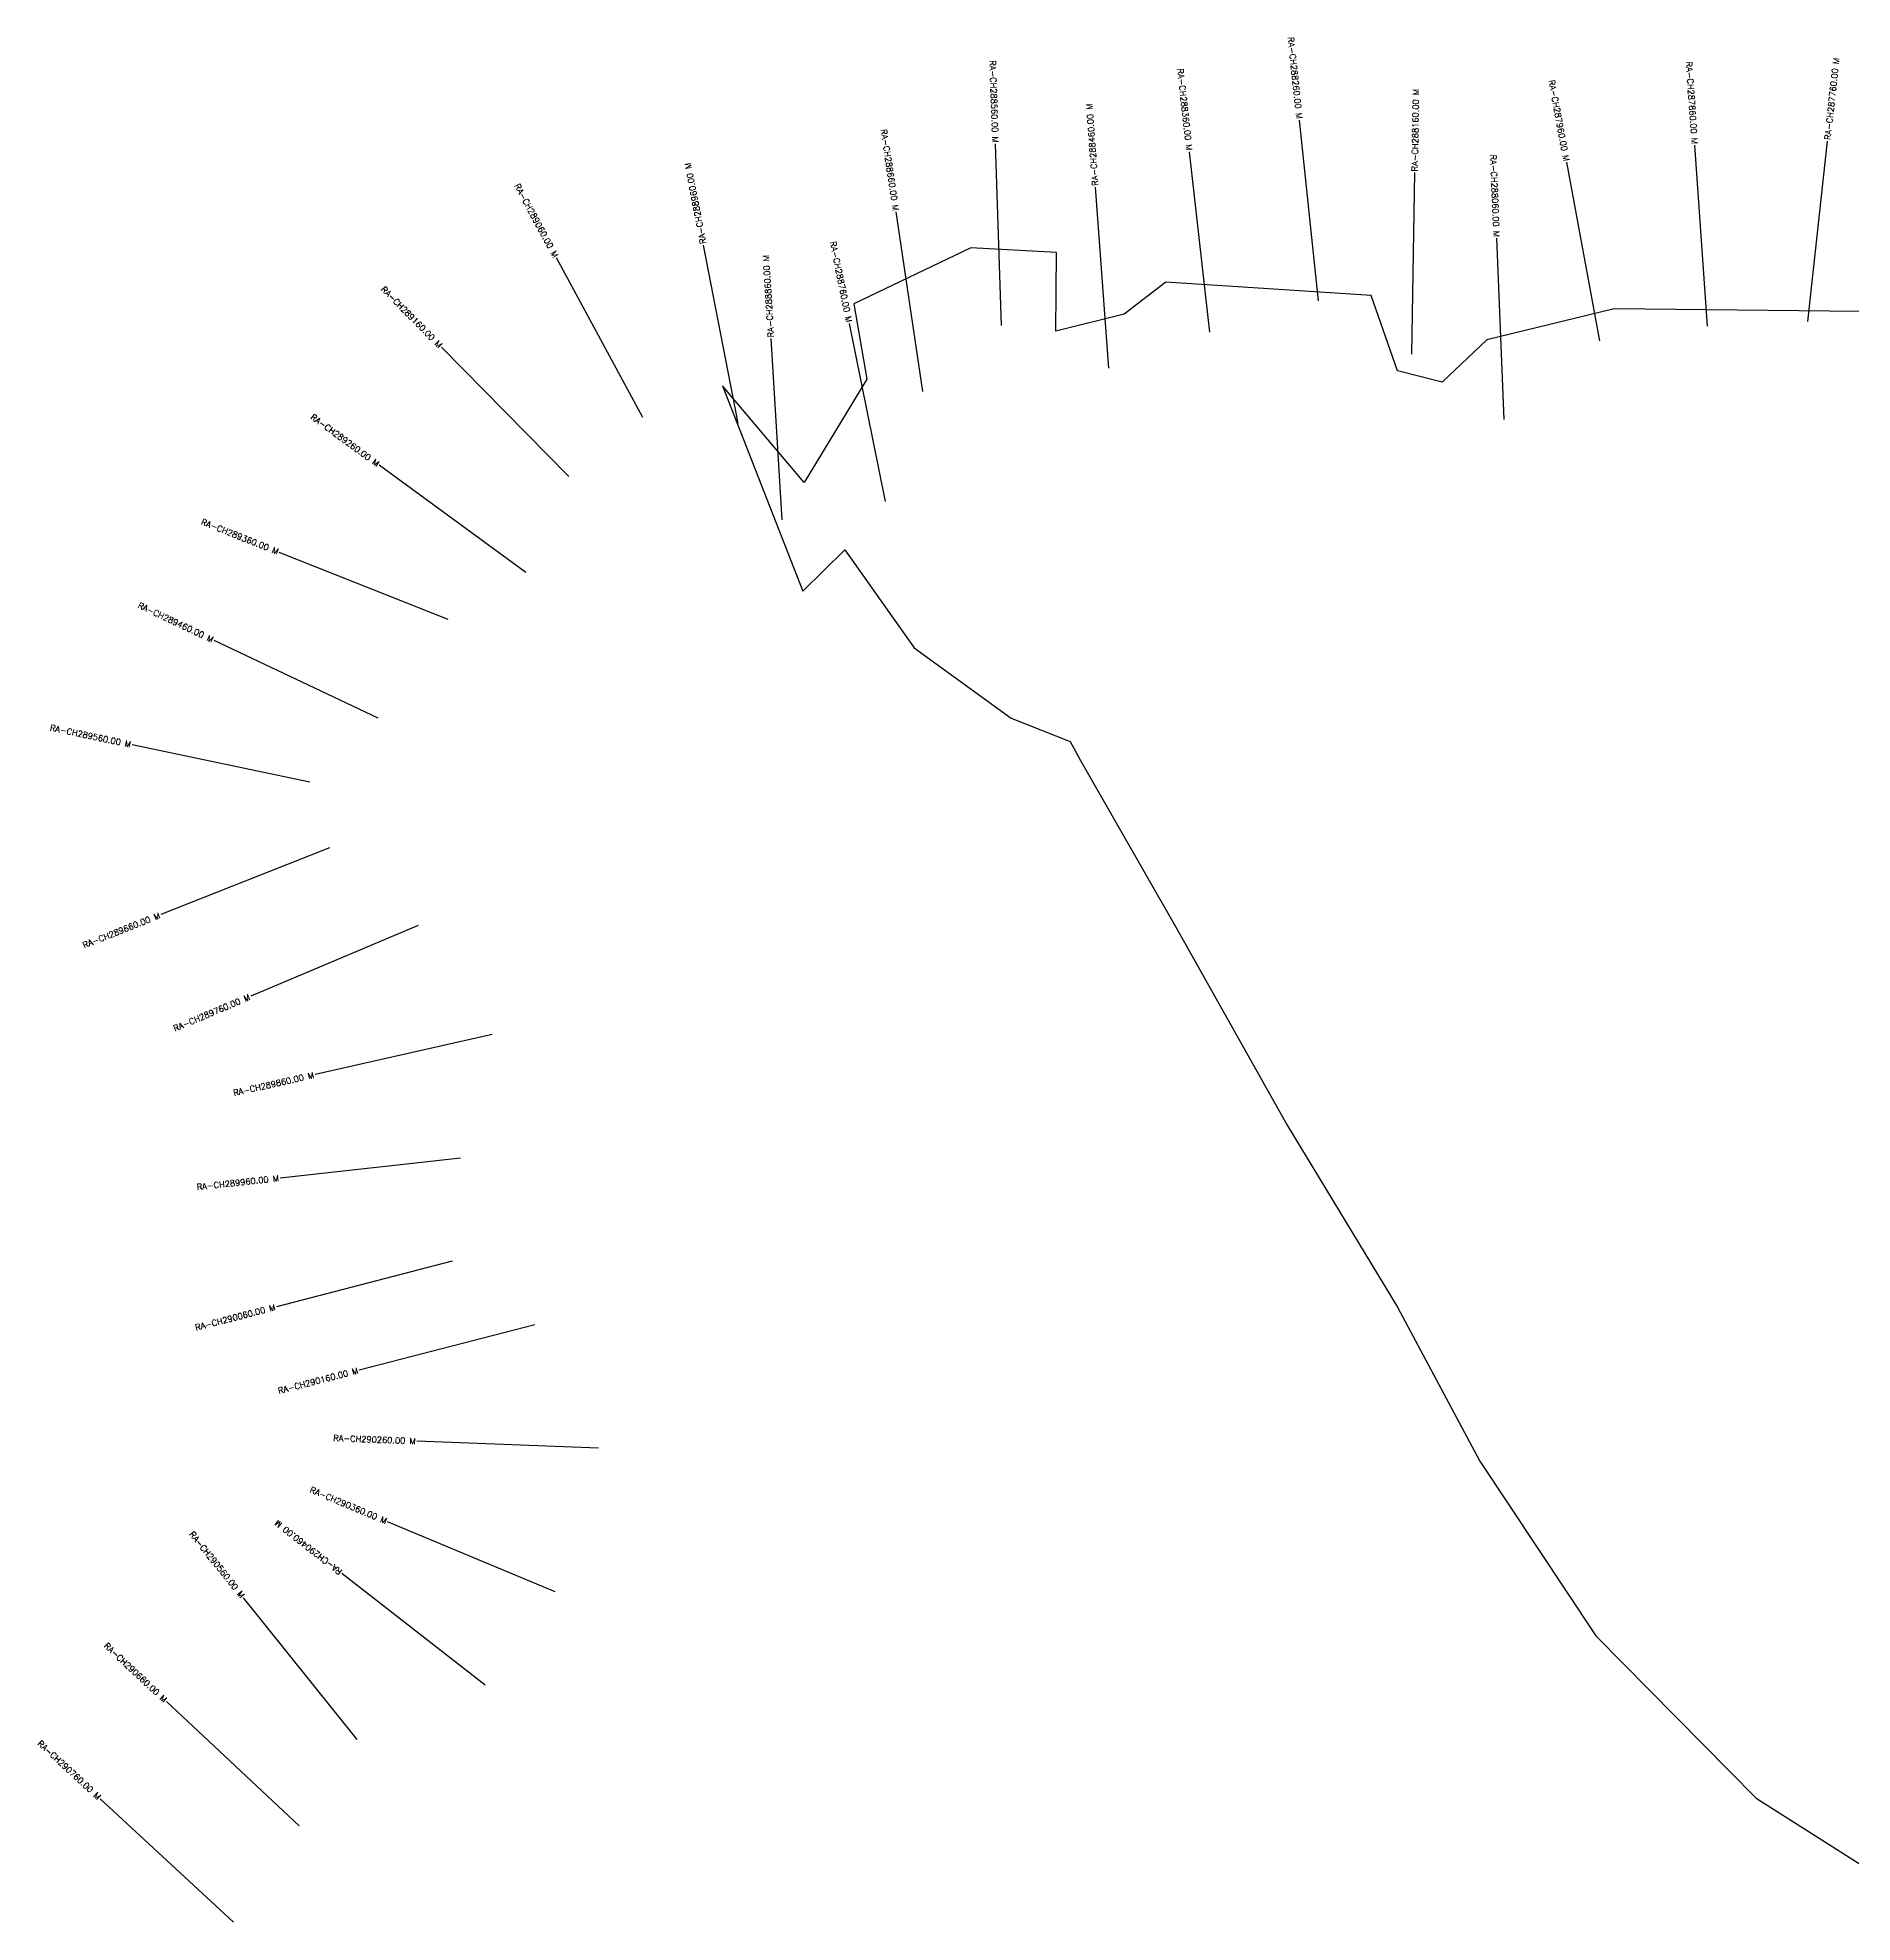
# Model space of a CAD drawing. Header units: metres. Extents: x 281616 to 284799, y 2020686 to 2023084.
# Drawn here: x 281626 to 283125, y 2021528 to 2023084 of the extents above; entities that cross this region are included whole.
import ezdxf
from ezdxf.enums import TextEntityAlignment as Align

# ---------------------------------------------------------------- set-up
doc = ezdxf.new("R2010")
doc.units = ezdxf.units.M
doc.header["$MEASUREMENT"] = 0
for name, color, linetype in [('CS', 134, 'Continuous'), ('CSMark', 6, 'Continuous'), ('VILLAGE BOUNDRY', 10, 'Continuous')]:
    doc.layers.add(name, color=color, linetype=linetype)
doc.styles.get("Standard").update_dxf_attribs({"font": 'simplex.shx'})

msp = doc.modelspace()

# ---------------------------------------------------------------- linework, layer by layer
at = {"layer": 'CS'}
for p, q in [((282683.9, 2022867.1), (282668.2, 2023016.3)), ((282422, 2022846.8), (282416.9, 2022996.7)), ((282594.1, 2022841.2), (282577.3, 2022990.3)), ((283005.2, 2022846.1), (282994.7, 2022995.7)), ((283088.2, 2022849.9), (283104.3, 2022999)), ((282761, 2022823), (282763.3, 2022973)), ((282916.3, 2022834.1), (282889, 2022981.6)), ((282510.7, 2022811.5), (282499.5, 2022961.1)), ((282356.9, 2022792.1), (282334.8, 2022940.5)), ((282204.2, 2022766), (282175.7, 2022913.2)), ((282837.2, 2022769), (282831.1, 2022918.8)), ((282125.6, 2022770.6), (282054.3, 2022902.6)), ((282326.1, 2022701.4), (282296.3, 2022848.4)), ((282240.8, 2022686.2), (282231.5, 2022835.9)), ((282064.5, 2022721.9), (281959.2, 2022828.7)), ((282028.9, 2022642.6), (281907.8, 2022731.2)), ((281964.6, 2022603.9), (281825.2, 2022659.3)), ((281906.9, 2022522.3), (281771.3, 2022586.4)), ((281850.3, 2022469.3), (281703.5, 2022500.3)), ((281866.7, 2022415.3), (281727.3, 2022360)), ((281939.8, 2022351), (281801.7, 2022292.6)), ((282001, 2022260.9), (281854.7, 2022227.8)), ((281974.9, 2022158.7), (281825.8, 2022142.4)), ((281968, 2022073.6), (281822.8, 2022036)), ((282036.4, 2022021.2), (281891.2, 2021983.8)), ((282088.8, 2021919.1), (281938.9, 2021924.9)), ((282053, 2021800.4), (281914.7, 2021858.4)), ((281995.2, 2021723.5), (281876.8, 2021815.7)), ((281889.6, 2021678.6), (281795.7, 2021795.6)), ((281841.5, 2021607.2), (281732.1, 2021709.8)), ((281787.3, 2021527.5), (281677.3, 2021629.5))]:
    msp.add_line(p, q, dxfattribs=at)
at = {"layer": 'VILLAGE BOUNDRY'}
msp.add_lwpolyline([(283157.1, 2022857.9), (282928, 2022860.4), (282823, 2022835), (282785.9, 2022799.9), (282749.2, 2022809.2), (282727.3, 2022871.6), (282557.6, 2022882.4), (282523.4, 2022856.1), (282466.7, 2022841.9), (282467.4, 2022907.1), (282396.7, 2022910.8), (282300, 2022864.6), (282310.6, 2022802.3), (282258.8, 2022717), (282191.4, 2022796.8), (282257.8, 2022627.2), (282292.6, 2022661.5), (282349.7, 2022580.4), (282429.9, 2022522.2), (282478.7, 2022503.1), (282487.3, 2022487.2), (282566.9, 2022348.3), (282657.9, 2022186.2), (282749, 2022035.7), (282817.2, 2021908.4), (282913.1, 2021764.2), (283045.6, 2021630.1), (283137.4, 2021571.8)], dxfattribs=at)

# ---------------------------------------------------------------- texts
at = {"layer": 'CSMark'}
for s, rotation, p in [('RA-CH288260.00 M', 276.0033, (282668.1, 2023017.3)), ('RA-CH288560.00 M', 271.9289, (282416.9, 2022997.7)), ('RA-CH287860.00 M', 274.0042, (282994.7, 2022996.7)), ('RA-CH288360.00 M', 276.4237, (282577.2, 2022991.3)), ('RA-CH287960.00 M', 280.4828, (282888.8, 2022982.5)), ('RA-CH288660.00 M', 278.4496, (282334.7, 2022941.5)), ('RA-CH288060.00 M', 272.3463, (282831, 2022919.8)), ('RA-CH289060.00 M', 298.3767, (282053.8, 2022903.4)), ('RA-CH288760.00 M', 281.4503, (282296.1, 2022849.4)), ('RA-CH289160.00 M', 314.6087, (281958.5, 2022829.4)), ('RA-CH289260.00 M', 323.8045, (281907, 2022731.8)), ('RA-CH289360.00 M', 338.3116, (281824.3, 2022659.7)), ('RA-CH289460.00 M', 334.6795, (281770.4, 2022586.9)), ('RA-CH289560.00 M', 348.0721, (281702.6, 2022500.5)), ('RA-CH289660.00 M', 21.6593, (281726.4, 2022359.6)), ('RA-CH289760.00 M', 22.9329, (281800.7, 2022292.2)), ('RA-CH289860.00 M', 12.734, (281853.7, 2022227.6)), ('RA-CH289960.00 M', 6.2303, (281824.8, 2022142.3)), ('RA-CH290060.00 M', 14.5194, (281821.8, 2022035.8)), ('RA-CH290160.00 M', 14.4615, (281890.2, 2021983.5)), ('RA-CH290260.00 M', 357.7525, (281937.9, 2021925)), ('RA-CH290360.00 M', 337.2297, (281913.8, 2021858.8)), ('RA-CH290560.00 M', 308.7285, (281795.1, 2021796.4)), ('RA-CH290660.00 M', 316.828, (281731.3, 2021710.5)), ('RA-CH290760.00 M', 317.177, (281676.6, 2021630.2))]:
    msp.add_text(s, height=5, rotation=rotation, dxfattribs=at).set_placement(p, align=Align.MIDDLE_RIGHT)
for s, rotation, p in [('RA-CH287760.00 M', 83.8331, (283104.4, 2023000)), ('RA-CH288160.00 M', 89.1155, (282763.3, 2022974)), ('RA-CH288460.00 M', 94.2975, (282499.4, 2022962.1)), ('RA-CH288960.00 M', 100.9628, (282175.5, 2022914.2)), ('RA-CH288860.00 M', 93.5554, (282231.4, 2022836.9)), ('RA-CH290460.00 M', 142.0951, (281876, 2021816.3))]:
    msp.add_text(s, height=5, rotation=rotation, dxfattribs=at).set_placement(p, align=Align.MIDDLE_LEFT)

doc.saveas('drawing.dxf')
